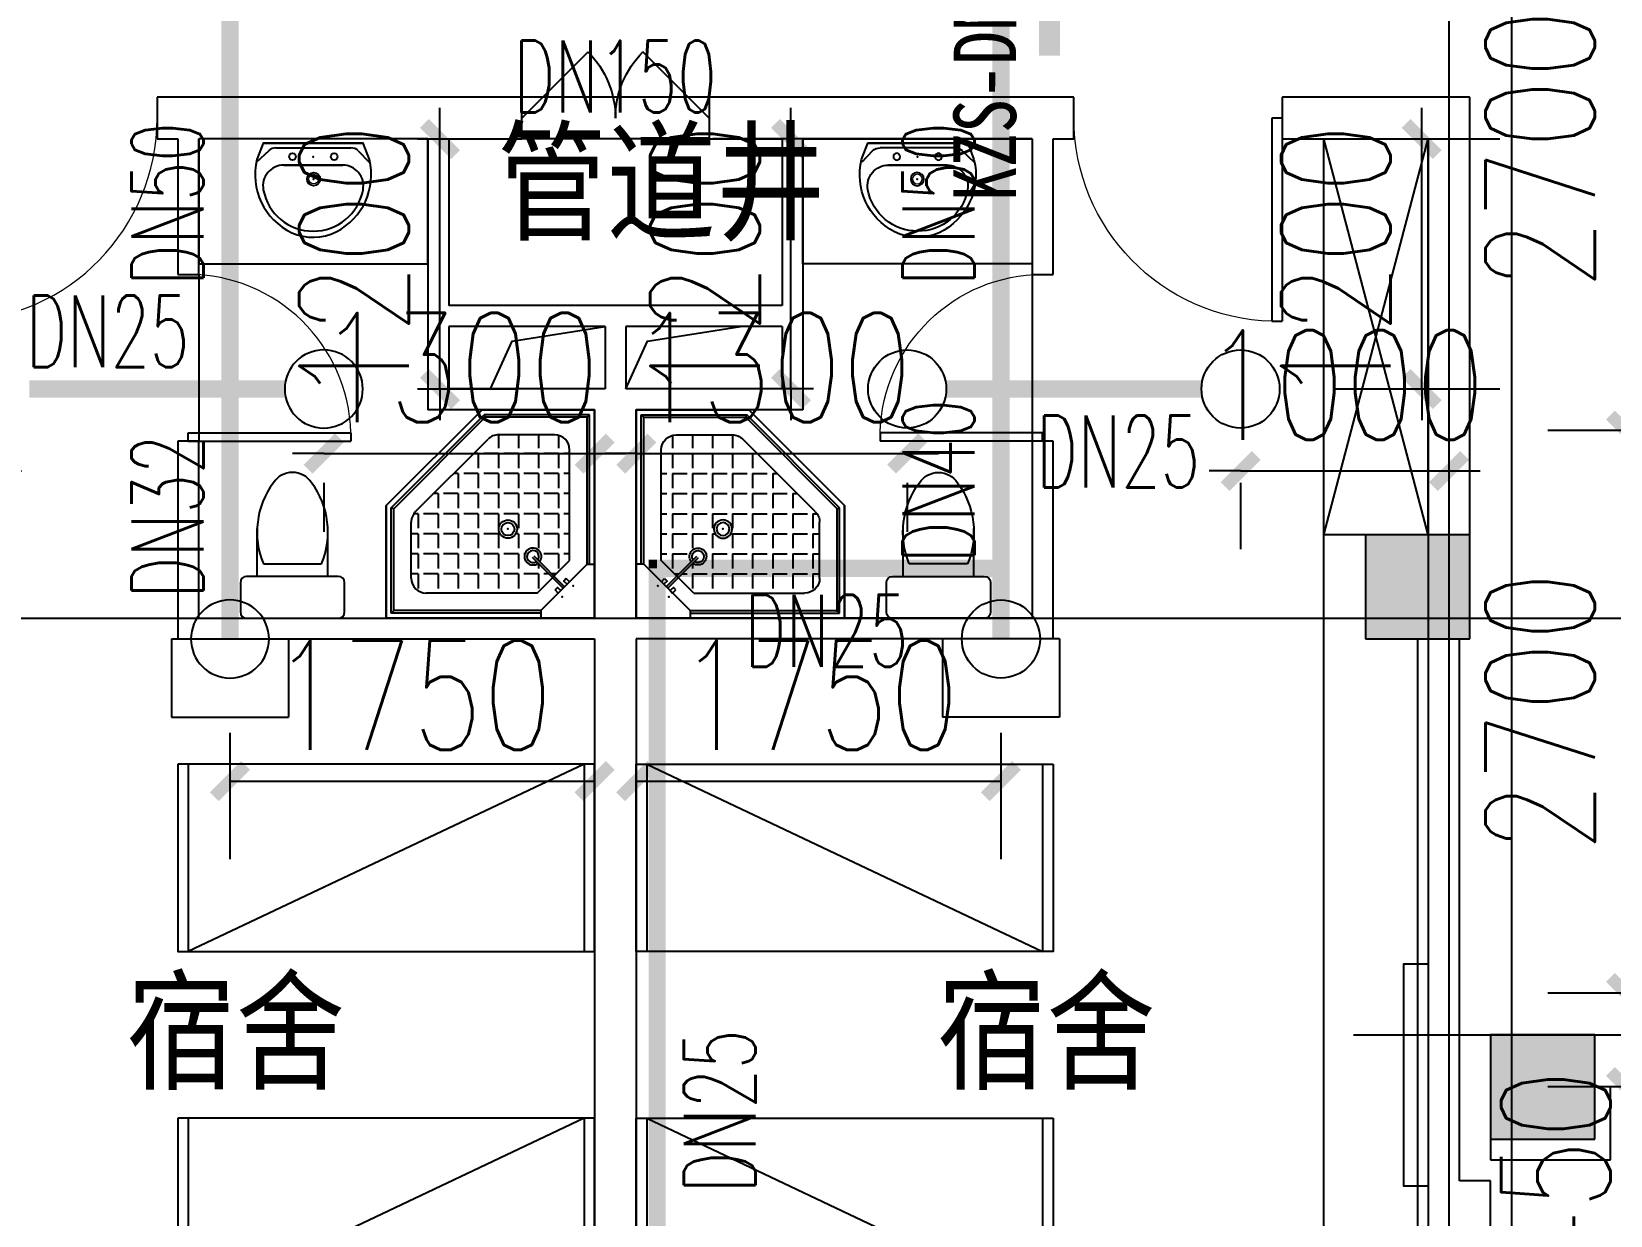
# Model space of a CAD drawing. Extents: x 0 to 2838408, y -923048 to 203859.
# Drawn here: x 2722460 to 2730038, y -404842 to -399160 of the extents above; entities that cross this region are included whole.
import ezdxf
from ezdxf.enums import TextEntityAlignment as Align

# ---------------------------------------------------------------- set-up
doc = ezdxf.new("R2010")
doc.units = 0
doc.header["$LTSCALE"] = 1000
for name, color, linetype in [('A-Fixt', 81, 'Continuous'), ('CLAYER', 7, 'Continuous'), ('COLUMN', 9, 'Continuous'), ('DIM_喷淋', 3, 'Continuous'), ('DOOR_FIRE', 4, 'Continuous'), ('DOTE', 8, 'Continuous'), ('EQUIP_喷头', 7, 'Continuous'), ('PIPE-喷淋', 6, 'Continuous'), ('PUB_HATCH', 8, 'Continuous'), ('PUB_TEXT', 7, 'Continuous'), ('TEXT_喷淋', 7, 'Continuous'), ('TWT_DIM', 3, 'Continuous'), ('WALL', 9, 'Continuous'), ('WINDOW', 4, 'Continuous'), ('XREF', 8, 'Continuous'), ('抗震支吊架', 2, 'Continuous'), ('洁具', 213, 'Continuous'), ('配景', 3, 'Continuous')]:
    doc.layers.add(name, color=color, linetype=linetype)
doc.styles.add('_TCH_DIM_T3', font='SIMPLEX', dxfattribs={"width": 0.75, "bigfont": 'HZTXT'})
doc.styles.add('_TWT_PIPEDN', font='SIMPLEX', dxfattribs={"width": 0.8, "height": 2.3, "bigfont": 'HZTXT'})
doc.styles.add('kzcad', font='', dxfattribs={"width": 0.8})
doc.styles.get("Standard").update_dxf_attribs({"font": 'geniso.shx', "bigfont": 'hztxt.shx'})
doc.styles.get('kzcad').set_extended_font_data('SimSun')
doc.dimstyles.new('_TWT_ARCH&&150', dxfattribs={"dimtxt": 525, "dimasz": 150, "dimexe": 375, "dimexo": 450, "dimgap": 150, "dimtad": 1, "dimdec": 0, "dimzin": 0, "dimdsep": 46, "dimtxsty": '_TCH_DIM_T3', "dimblk": 'ARCHTICK', "dimcen": 0.09, "dimclrt": 7, "dimazin": 2, "dimtfac": 1, "dimtdec": 0, "dimtix": 1, "dimtmove": 2, "dimatfit": 3, "dimfxl": 1, "dimtolj": 1, "dimtzin": 0, "dimarcsym": 0})

# ---------------------------------------------------------------- blocks, each defined once
blk = doc.blocks.new('1F平面-CAD导入_dwg_Drawing4_t3_dwg_$plan$00001613-474159-1F-927810-1F')
at = {"layer": '洁具'}
for p, q in [((-30, 250), (-170, 250)), ((-200, 169.7), (-430.4, 169.7)), ((-260.4, -139.7), (-260.4, 139.7)), ((-200, -169.7), (-200, -220)), ((-170, -250), (-30, -250))]:
    blk.add_line(p, q, dxfattribs=at)
for points in [[(-200, 220), (-200, 169.7), (-200, -169.7), (-430.4, -169.7)], [(0, -220), (0, 220)]]:
    blk.add_lwpolyline(points, dxfattribs=at)
for centre, radius, start, end in [((-170, 220), 30, 90, 180), ((-30, 220), 30, 0, 90), ((-412.8, -227.4), 397.5, 67.45048, 126.63814), ((-589.6, 0), 109.8, 123.45086, 236.54914), ((-412.8, 227.4), 397.5, 233.36186, 292.54952), ((-170, -220), 30, 180, 270), ((-30, -220), 30, 270, 0)]:
    blk.add_arc(centre, radius, start, end, dxfattribs=at)
blk = doc.blocks.new('$lvtry$00000169')
at = {"color": 0}
for p, q in [((258.9, -36), (258.9, 0)), ((258.9, -36), (36, -258.9)), ((258.9, -24), (976, -24)), ((258.9, -36), (964, -36)), ((964, -36), (976, -24)), ((964, -36), (964, -525.1)), ((976, -24), (976, -530.1)), ((276.1, -120), (120, -276.1)), ((143.9, -151), (290.7, -298.1)), ((151, -143.9), (297.8, -291)), ((269.6, -212.7), (269.6, -142.7)), ((276.1, -120), (808, -120)), ((365.9, -212.7), (365.9, -142.7)), ((462.1, -212.7), (462.1, -142.7)), ((558.4, -212.7), (558.4, -142.7)), ((654.6, -212.7), (654.6, -142.7)), ((750.9, -212.7), (750.9, -142.7)), ((847.1, -212.7), (847.1, -142.7)), ((183.4, -212.7), (205.5, -212.7)), ((219.6, -212.7), (243.4, -212.7)), ((269.6, -212.7), (339.6, -212.7)), ((365.9, -212.7), (435.9, -212.7)), ((462.1, -212.7), (532.1, -212.7)), ((558.4, -212.7), (628.4, -212.7)), ((654.6, -212.7), (724.6, -212.7)), ((750.9, -212.7), (820.9, -212.7)), ((847.1, -212.7), (880, -212.7)), ((880, -192), (880, -460.5)), ((36, -258.9), (0, -258.9)), ((24, -258.9), (24, -976)), ((36, -258.9), (36, -964)), ((120, -276.1), (120, -808)), ((173.4, -308.9), (173.4, -238.9)), ((269.6, -262.8), (269.6, -238.9)), ((365.9, -308.9), (365.9, -238.9)), ((462.1, -308.9), (462.1, -238.9)), ((558.4, -308.9), (558.4, -238.9)), ((654.6, -308.9), (654.6, -238.9)), ((750.9, -308.9), (750.9, -238.9)), ((847.1, -308.9), (847.1, -238.9)), ((120, -308.9), (147.1, -308.9)), ((173.4, -308.9), (243.4, -308.9)), ((173.4, -405.2), (173.4, -335.2)), ((269.6, -405.2), (269.6, -335.2)), ((334.3, -308.9), (339.6, -308.9)), ((365.9, -308.9), (435.9, -308.9)), ((365.9, -405.2), (365.9, -335.2)), ((462.1, -308.9), (532.1, -308.9)), ((462.1, -405.2), (462.1, -335.2)), ((558.4, -308.9), (628.4, -308.9)), ((558.4, -405.2), (558.4, -335.2)), ((654.6, -308.9), (724.6, -308.9)), ((654.6, -405.2), (654.6, -335.2)), ((750.9, -308.9), (820.9, -308.9)), ((750.9, -405.2), (750.9, -335.2)), ((847.1, -308.9), (880, -308.9)), ((847.1, -405.2), (847.1, -335.2)), ((120, -405.2), (147.1, -405.2)), ((173.4, -405.2), (243.4, -405.2)), ((173.4, -501.4), (173.4, -431.4)), ((269.6, -405.2), (339.6, -405.2)), ((269.6, -501.4), (269.6, -431.4)), ((365.9, -405.2), (378.6, -405.2)), ((365.9, -501.4), (365.9, -431.4)), ((462.1, -405.2), (532.1, -405.2)), ((462.1, -501.4), (462.1, -431.4)), ((558.4, -405.2), (628.4, -405.2)), ((558.4, -501.4), (558.4, -431.4)), ((654.6, -405.2), (724.6, -405.2)), ((654.6, -501.4), (654.6, -431.4)), ((750.9, -405.2), (820.9, -405.2)), ((750.9, -501.4), (750.9, -431.4)), ((847.1, -405.2), (880, -405.2)), ((847.1, -501.4), (847.1, -431.4)), ((120, -501.4), (147.1, -501.4)), ((173.4, -501.4), (243.4, -501.4)), ((173.4, -597.7), (173.4, -527.7)), ((269.6, -501.4), (339.6, -501.4)), ((269.6, -597.7), (269.6, -527.7)), ((365.9, -501.4), (435.9, -501.4)), ((365.9, -597.7), (365.9, -527.7)), ((462.1, -501.4), (532.1, -501.4)), ((462.1, -597.7), (462.1, -527.7)), ((858.9, -511.4), (511.4, -858.9)), ((964, -525.1), (525.1, -964)), ((976, -530.1), (530.1, -976)), ((558.4, -501.4), (628.4, -501.4)), ((558.4, -597.7), (558.4, -527.7)), ((654.6, -501.4), (724.6, -501.4)), ((654.6, -597.7), (654.6, -527.7)), ((750.9, -501.4), (820.9, -501.4)), ((750.9, -597.7), (750.9, -527.7)), ((847.1, -501.4), (867.2, -501.4)), ((964, -525.1), (976, -530.1)), ((120, -597.7), (147.1, -597.7)), ((173.4, -597.7), (243.4, -597.7)), ((269.6, -597.7), (339.6, -597.7)), ((365.9, -597.7), (435.9, -597.7)), ((462.1, -597.7), (532.1, -597.7)), ((558.4, -597.7), (628.4, -597.7)), ((654.6, -597.7), (724.6, -597.7)), ((750.9, -597.7), (772.6, -597.7)), ((173.4, -693.9), (173.4, -623.9)), ((269.6, -693.9), (269.6, -623.9)), ((365.9, -693.9), (365.9, -623.9)), ((462.1, -693.9), (462.1, -623.9)), ((558.4, -693.9), (558.4, -623.9)), ((654.6, -693.9), (654.6, -623.9)), ((120, -693.9), (147.1, -693.9)), ((173.4, -693.9), (243.4, -693.9)), ((173.4, -790.2), (173.4, -720.2)), ((269.6, -693.9), (339.6, -693.9)), ((269.6, -790.2), (269.6, -720.2)), ((365.9, -693.9), (435.9, -693.9)), ((365.9, -790.2), (365.9, -720.2)), ((462.1, -693.9), (532.1, -693.9)), ((462.1, -790.2), (462.1, -720.2)), ((558.4, -693.9), (628.4, -693.9)), ((558.4, -790.2), (558.4, -720.2)), ((654.6, -693.9), (676.4, -693.9)), ((120, -790.2), (147.1, -790.2)), ((173.4, -790.2), (243.4, -790.2)), ((173.4, -877.5), (173.4, -816.4)), ((269.6, -790.2), (339.6, -790.2)), ((269.6, -880), (269.6, -816.4)), ((365.9, -790.2), (435.9, -790.2)), ((365.9, -880), (365.9, -816.4)), ((462.1, -790.2), (532.1, -790.2)), ((462.1, -880), (462.1, -816.4)), ((558.4, -790.2), (580.1, -790.2)), ((192, -880), (460.5, -880)), ((36, -964), (24, -976)), ((24, -976), (530.1, -976)), ((36, -964), (525.1, -964)), ((525.1, -964), (530.1, -976))]:
    blk.add_line(p, q, dxfattribs=at)
blk.add_lwpolyline([(0, 0), (0, -1000), (540, -1000), (1000, -540), (1000, 0)], close=True)
for points in [[(0, 0), (0, -1000)], [(0, 0), (1000, 0)], [(1000, 0), (1000, -540)], [(189.7, -136.1), (177.9, -147.9), (162.5, -132.5), (174.3, -120.7)], [(136.1, -189.7), (147.9, -177.9), (132.5, -162.5), (120.7, -174.3)], [(1000, -540), (540, -1000)], [(0, -1000), (540, -1000)]]:
    blk.add_lwpolyline(points, close=True, dxfattribs=at)
for radius in [43.8, 31.1]:
    blk.add_circle((416.2, -427.6), radius, dxfattribs=at)
for centre, radius, start, end in [((808, -192), 72, 0, 90), ((296, -295.7), 40.6, 142.58296, 128.41974), ((296, -295.7), 28.6, 145.82801, 125.65986), ((808, -460.5), 72, 315, 0), ((192, -808), 72, 180, 270), ((460.5, -808), 72, 270, 315)]:
    blk.add_arc(centre, radius, start, end, dxfattribs=at)
for p in [(156.1, -102.2, 0), (103.2, -155.8, 0), (415.8, -428.1, 0)]:
    blk.add_point(p, dxfattribs=at)
blk = doc.blocks.new('$lvtry$00000178')
at = {"color": 0}
for p, q in [((-238.4, 0), (238.4, 0)), ((-214.1, -36.1), (-272.1, -90.6)), ((-179.8, -22.5), (180.1, -22.5)), ((215.7, -37.5), (268.3, -90.8)), ((-141.7, -105.2), (140.2, -105.2)), ((140.2, -105.2), (-141.7, -105.2))]:
    blk.add_line(p, q, dxfattribs=at)
blk.add_lwpolyline([(-103.6, -429.7, 0.224698), (110.4, -425.4, 0.348046), (268.9, -78.5), (239.5, 0), (-241.3, 0), (-270.7, -78.5, 0.356844)], format="xyb", close=True, dxfattribs=at)
for centre, radius in [((-100, -65), 16.3), ((100, -65), 16.3), ((1.4, -172.5), 31.6)]:
    blk.add_circle(centre, radius, dxfattribs=at)
at = {"color": 0, "lineweight": 13}
blk.add_circle((1.4, -172.5), 23, dxfattribs=at)
at = {"color": 0}
for centre, radius, start, end in [((-179.8, -72.5), 50, 90, 133.18096), ((180.1, -72.5), 50, 44.56072, 90), ((-141.7, -205.2), 100, 90, 190.56023), ((140.2, -205.2), 100, 349.43977, 90), ((-0.7, -179), 243.4, 190.56023, 349.43977)]:
    blk.add_arc(centre, radius, start, end, dxfattribs=at)
for p in [(0, -65), (1.4, -172.5)]:
    blk.add_point(p, dxfattribs=at)
blk = doc.blocks.new('A$C70365C93')
at = {"layer": '洁具'}
blk.add_lwpolyline([(-1900, 2300), (-1900, 1700), (-800, 1700), (-800, 2300)], close=True, dxfattribs=at)
blk.add_blockref('$lvtry$00000178', (-1350, 2280), dxfattribs=at)
at = {"layer": '洁具', "rotation": 180}
blk.add_blockref('$lvtry$00000169', (0, 0), dxfattribs=at)
at = {"layer": '洁具', "extrusion": (0, 0, -1), "xscale": -1, "zscale": -1, "rotation": 90}
blk.add_blockref('1F平面-CAD导入_dwg_Drawing4_t3_dwg_$plan$00001613-474159-1F-927810-1F', (1450, 0), dxfattribs=at)
blk = doc.blocks.new('单人床')
at = {"layer": 'A-Fixt'}
for p, q in [((47773.8, 13973.4), (48673.8, 13973.4)), ((47773.8, 12073.4), (48673.8, 13973.4)), ((47773.8, 12073.4), (48673.8, 12073.4))]:
    blk.add_line(p, q, dxfattribs=at)
blk.add_lwpolyline([(47773.8, 14023.4), (48673.8, 14023.4), (48673.8, 12023.4), (47773.8, 12023.4), (47773.8, 14023.4)], dxfattribs=at)
blk = doc.blocks.new('CH_AP01')
for p, q in [((-311.4, 16.6), (-275, 0)), ((-275, 0), (275, 0)), ((275, 0), (311.4, 16.6))]:
    blk.add_line(p, q)
for centre, radius, start, end in [((0, -578.9), 1212.6, 74.71041, 105.28959), ((-306.8, 555.3), 37.8, 100.18588, 202.83587), ((-1658.4, 201.9), 1359.7, 352.16586, 14.42826), ((-823.7, 250), 562.9, 335.50378, 31.09034), ((0, -578.9), 1172.6, 75.02868, 104.97132), ((0, -1278.1), 1856.9, 80.61099, 99.38901), ((-823.7, 250), 602.9, 335.50378, 30.26909), ((823.7, 250), 602.9, 149.73091, 204.49622), ((823.7, 250), 562.9, 148.90966, 204.49622), ((1658.4, 201.9), 1359.7, 165.57174, 187.83414), ((306.8, 555.3), 37.8, 337.16413, 79.81412), ((0, -578.9), 1092.6, 75.87672, 104.12328)]:
    blk.add_arc(centre, radius, start, end)
blk = doc.blocks.new('A$C61295E98')
at = {"color": 3}
for p, q in [((544, 597.9), (0, 597.9)), ((0, 597.9), (0, 0)), ((161.4, 597.9), (161.4, 0)), ((170.4, 0.2), (170.4, 597.6)), ((602.7, 572.2), (602.7, 25.6)), ((624, 517.9), (624, 80)), ((544, 0), (0, 0))]:
    blk.add_line(p, q, dxfattribs=at)
for points in [[(81.8, 540.3), (75.3, 540.3), (75.3, 576.8), (81.8, 576.8)], [(81.8, 453.1), (75.3, 453.1), (75.3, 489.6), (81.8, 489.6)], [(81.8, 352.9), (75.3, 352.9), (75.3, 389.4), (81.8, 389.4)]]:
    blk.add_lwpolyline(points, close=True, dxfattribs=at)
for centre in [(74, 250.1), (74, 164.2), (74, 70.5)]:
    blk.add_circle(centre, 15.7, dxfattribs=at)
for centre, start, end in [((544, 517.9), 360, 90), ((544, 80), 270, 0)]:
    blk.add_arc(centre, 80, start, end, dxfattribs=at)
blk = doc.blocks.new('宿舍')
at = {"layer": 'A-Fixt'}
for p, q in [((47853.8, 13801.7), (48353.8, 15701.7)), ((48353.8, 13801.7), (47853.8, 15701.7)), ((47853.8, 13801.7), (48353.8, 13801.7))]:
    blk.add_line(p, q, dxfattribs=at)
for points in [[(47853.8, 8601.7), (48353.8, 8601.7), (48353.8, 15701.7), (47853.8, 15701.7)], [(47853.8, 10676.1), (47970.5, 10676.1), (47970.5, 11742.6), (47853.8, 11742.6)]]:
    blk.add_lwpolyline(points, close=True, dxfattribs=at)
at = {"xscale": -1, "rotation": 90}
for p in [(63677.2, 60475.5), (63677.2, 58775.5)]:
    blk.add_blockref('单人床', p, dxfattribs=at)
at = {"layer": 'A-Fixt', "xscale": -1, "rotation": 180}
for p in [(50002, 9140.5), (51117.2, 9140.5)]:
    blk.add_blockref('CH_AP01', p, dxfattribs=at)
at = {"layer": '配景', "color": 252}
blk.add_blockref('A$C61295E98', (47853.8, 7096.6), dxfattribs=at)
blk = doc.blocks.new('$DorLib2D$00000116')
at = {"color": 0}
for p, q in [((-0.5, 0), (-0.1464, 0.3536)), ((0.5, 0), (0.1464, 0.3536))]:
    blk.add_line(p, q, dxfattribs=at)
for centre, start, end in [((-0.5, 0), 0, 45), ((0.5, 0), 135, 180)]:
    blk.add_arc(centre, 0.5, start, end, dxfattribs=at)
blk = doc.blocks.new('$DorLib2D$00000001')
for p, q in [((0.45, 0.975), (0.5, 0.975)), ((0.45, 0), (0.45, 0.975)), ((0.5, 0), (0.5, 0.975)), ((0.5, 0), (0.45, 0))]:
    blk.add_line(p, q)
at = {"lineweight": 13}
blk.add_arc((0.475, 0), 0.975, 91.46928, 180, dxfattribs=at)
blk = doc.blocks.new('2F1')
at = {"layer": 'PUB_HATCH'}
for points in [[(2392816.7, -402075.2), (2393316.7, -402075.2), (2393316.7, -401575.2), (2392816.7, -401575.2)], [(2393416.7, -404475.2), (2393916.7, -404475.2), (2393916.7, -403975.2), (2393416.7, -403975.2)]]:
    blk.add_hatch(color=256, dxfattribs=at).paths.add_polyline_path(points)
for points in [[(2388616.7, -400875.2), (2388720.3, -400645), (2389166.7, -400575.2)], [(2389266.7, -400875.2), (2389370.3, -400645), (2389816.7, -400575.2)]]:
    blk.add_lwpolyline(points)
at = {"layer": 'COLUMN'}
for p, q in [((2393316.7, -401575.2), (2392816.7, -401575.2)), ((2392816.7, -401575.2), (2392816.7, -402075.2)), ((2393316.7, -402075.2), (2393316.7, -401575.2)), ((2392816.7, -402075.2), (2393316.7, -402075.2)), ((2393916.7, -403975.2), (2393416.7, -403975.2)), ((2393416.7, -403975.2), (2393416.7, -404475.2)), ((2393916.7, -404475.2), (2393916.7, -403975.2)), ((2393416.7, -404475.2), (2393916.7, -404475.2))]:
    blk.add_line(p, q, dxfattribs=at)
at = {"layer": 'DOOR_FIRE'}
for p, q in [((2389666.7, -399475.2), (2388766.7, -399475.2)), ((2389666.7, -399675.2), (2388766.7, -399675.2))]:
    blk.add_line(p, q, dxfattribs=at)
at = {"layer": 'DOTE'}
for p, q in [((2393216.7, -327575.2), (2393216.7, -410775.2)), ((2393516.7, -327575.2), (2393516.7, -410775.2)), ((2343216.7, -401975.2), (2453916.7, -401975.2)), ((2392758.5, -403975.2), (2405723.1, -403975.2))]:
    blk.add_line(p, q, dxfattribs=at)
at = {"layer": 'WALL'}
for p, q in [((2387116.7, -399475.2), (2387016.7, -399475.2)), ((2387016.7, -399475.2), (2387016.7, -399675.2)), ((2388316.7, -399475.2), (2387116.7, -399475.2)), ((2388766.7, -399475.2), (2388316.7, -399475.2)), ((2388766.7, -399675.2), (2388766.7, -399475.2)), ((2390116.7, -399475.2), (2389666.7, -399475.2)), ((2389666.7, -399475.2), (2389666.7, -399675.2)), ((2391316.7, -399475.2), (2390116.7, -399475.2)), ((2391416.7, -399475.2), (2391316.7, -399475.2)), ((2391416.7, -399675.2), (2391416.7, -399475.2)), ((2393316.7, -399475.2), (2392416.7, -399475.2)), ((2392416.7, -399475.2), (2392416.7, -399675.2)), ((2393316.7, -401575.2), (2393316.7, -399475.2)), ((2387016.7, -399675.2), (2387116.7, -399675.2)), ((2387116.7, -399675.2), (2387116.7, -400325.2)), ((2388316.7, -399675.2), (2387216.7, -399675.2)), ((2387216.7, -400325.2), (2387216.7, -399675.2)), ((2388316.7, -399675.2), (2388316.7, -400475.2)), ((2388416.7, -399675.2), (2388766.7, -399675.2)), ((2388416.7, -399675.2), (2388416.7, -400475.2)), ((2389666.7, -399675.2), (2390016.7, -399675.2)), ((2390016.7, -399675.2), (2390016.7, -400475.2)), ((2391216.7, -399675.2), (2390116.7, -399675.2)), ((2390116.7, -399675.2), (2390116.7, -400475.2)), ((2391216.7, -399675.2), (2391216.7, -400325.2)), ((2391316.7, -400325.2), (2391316.7, -399675.2)), ((2391316.7, -399675.2), (2391416.7, -399675.2)), ((2392416.7, -399675.2), (2393116.7, -399675.2)), ((2393116.7, -401575.2), (2393116.7, -399675.2)), ((2387116.7, -400325.2), (2387216.7, -400325.2)), ((2391216.7, -400325.2), (2391316.7, -400325.2)), ((2388316.7, -400475.2), (2388316.7, -400975.2)), ((2389216.7, -400475.2), (2388416.7, -400475.2)), ((2390016.7, -400475.2), (2389216.7, -400475.2)), ((2390116.7, -400475.2), (2390116.7, -400975.2)), ((2389166.7, -400575.2), (2388416.7, -400575.2)), ((2388416.7, -400575.2), (2388416.7, -400875.2)), ((2389166.7, -400575.2), (2389166.7, -400875.2)), ((2390016.7, -400575.2), (2389266.7, -400575.2)), ((2389266.7, -400575.2), (2389266.7, -400875.2)), ((2390016.7, -400575.2), (2390016.7, -400875.2)), ((2389166.7, -400875.2), (2388416.7, -400875.2)), ((2390016.7, -400875.2), (2389266.7, -400875.2)), ((2389116.7, -400975.2), (2388316.7, -400975.2)), ((2389116.7, -400975.2), (2389116.7, -401975.2)), ((2389316.7, -400975.2), (2389316.7, -401975.2)), ((2390116.7, -400975.2), (2389316.7, -400975.2)), ((2387216.7, -401125.2), (2387116.7, -401125.2)), ((2387116.7, -401125.2), (2387116.7, -402075.2)), ((2387216.7, -401975.2), (2387216.7, -401125.2)), ((2391316.7, -401125.2), (2391216.7, -401125.2)), ((2391216.7, -401125.2), (2391216.7, -401975.2)), ((2391316.7, -402075.2), (2391316.7, -401125.2)), ((2387216.7, -401975.2), (2389116.7, -401975.2)), ((2391216.7, -401975.2), (2389316.7, -401975.2)), ((2387116.7, -402075.2), (2389116.7, -402075.2)), ((2389116.7, -402075.2), (2389116.7, -407025.2)), ((2391316.7, -402075.2), (2389316.7, -402075.2)), ((2389316.7, -402075.2), (2389316.7, -407025.2)), ((2393066.7, -404675.2), (2393066.7, -402075.2)), ((2393266.7, -404675.2), (2393266.7, -402075.2)), ((2393991.7, -404225.2), (2393916.7, -404225.2)), ((2393991.7, -404575.2), (2393991.7, -404225.2)), ((2393416.7, -404475.2), (2393416.7, -404575.2)), ((2393416.7, -404575.2), (2393991.7, -404575.2)), ((2393066.7, -406775.2), (2393066.7, -404675.2)), ((2393416.7, -404675.2), (2393266.7, -404675.2)), ((2393416.7, -407175.2), (2393416.7, -404675.2))]:
    blk.add_line(p, q, dxfattribs=at)
at = {"layer": 'WINDOW'}
for p, q in [((2387216.7, -400325.2), (2387216.7, -401125.2)), ((2391216.7, -400325.2), (2391216.7, -401125.2))]:
    blk.add_line(p, q, dxfattribs=at)
for name, p in [('宿舍', (2337462.9, -415376.9)), ('A$C70365C93', (2389116.7, -401975.2))]:
    blk.add_blockref(name, p)
at = {"xscale": -1, "rotation": 359.9999999999999}
for name, p in [('A$C70365C93', (2389316.7, -401975.2)), ('宿舍', (2440970.6, -415376.9))]:
    blk.add_blockref(name, p, dxfattribs=at)
at = {"layer": 'DOOR_FIRE', "xscale": 900, "yscale": -900, "zscale": 200, "rotation": 179.9999999994664}
blk.add_blockref('$DorLib2D$00000116', (2389216.7, -399575.2), dxfattribs=at)
at = {"layer": 'WINDOW'}
for p, xscale, yscale, zscale, rotation in [((2386516.7, -399575.2), -1000, -1000, -1000, 359.9999999999983), ((2387166.7, -400725.2), 800, 800, 800, 269.9999999994664), ((2391266.7, -400725.2), 800, -800, 800, 269.9999999994664)]:
    blk.add_blockref('$DorLib2D$00000001', p, dxfattribs=dict(at, xscale=xscale, yscale=yscale, zscale=zscale, rotation=rotation))
at = {"layer": 'WINDOW', "xscale": 1000, "yscale": -1000, "zscale": 1000}
blk.add_blockref('$DorLib2D$00000001', (2391916.7, -399575.2), dxfattribs=at)
at = {"layer": 'CLAYER'}
blk.add_text('管道井', height=525, dxfattribs=at).set_placement((2388649.1, -400162.2))
at = {"layer": 'PUB_TEXT'}
for p in [(2386869.2, -404239), (2390759.2, -404239)]:
    blk.add_text('宿舍', height=525, dxfattribs=at).set_placement(p)
blk = doc.blocks.new('_ArchTick')
at = {"color": 0, "linetype": 'ByBlock', "const_width": 0.4}
blk.add_lwpolyline([(-0.5, -0.5), (0.5, 0.5)], dxfattribs=at)
blk = doc.blocks.new('*D1645')
at = {"layer": 'Defpoints', "color": 0, "linetype": 'ByBlock', "transparency": 16777216}
for p in [(2725362.5, -400875.2), (2726662.5, -400875.2), (2726662.5, -401185.1)]:
    blk.add_point(p, dxfattribs=at)
at = {"layer": 'TWT_DIM', "color": 0, "linetype": 'ByBlock', "lineweight": -2, "transparency": 16777216}
for p, q in [((2725362.5, -401185.1), (2725212.5, -401185.1)), ((2725362.5, -401185.1), (2726662.5, -401185.1)), ((2726662.5, -401185.1), (2726812.5, -401185.1)), ((2725362.5, -401325.2), (2725362.5, -401560.1)), ((2726662.5, -401325.2), (2726662.5, -401560.1))]:
    blk.add_line(p, q, dxfattribs=at)
at = {"layer": 'TWT_DIM', "color": 0, "linetype": 'ByBlock', "lineweight": -2, "transparency": 16777216, "xscale": 150, "yscale": 150, "zscale": 150}
blk.add_blockref('_ArchTick', (2725362.5, -401185.1), dxfattribs=at)
at = {"layer": 'TWT_DIM', "color": 0, "linetype": 'ByBlock', "lineweight": -2, "transparency": 16777216, "xscale": 150, "yscale": 150, "zscale": 150, "rotation": 180}
blk.add_blockref('_ArchTick', (2726662.5, -401185.1), dxfattribs=at)
at = {"layer": 'TWT_DIM', "color": 7, "linetype": 'ByBlock', "transparency": 16777216, "insert": (2726012.5, -400772.6), "char_height": 525, "attachment_point": 5, "style": '_TCH_DIM_T3'}
blk.add_mtext('\\A1;1300', dxfattribs=at)
blk = doc.blocks.new('*D1646')
at = {"layer": 'Defpoints', "color": 0, "linetype": 'ByBlock', "transparency": 16777216}
for p in [(2723862.5, -400875.2), (2725162.5, -400875.2), (2725162.5, -401185.1)]:
    blk.add_point(p, dxfattribs=at)
at = {"layer": 'TWT_DIM', "color": 0, "linetype": 'ByBlock', "lineweight": -2, "transparency": 16777216}
for p, q in [((2723862.5, -401185.1), (2723712.5, -401185.1)), ((2723862.5, -401185.1), (2725162.5, -401185.1)), ((2725162.5, -401185.1), (2725312.5, -401185.1)), ((2723862.5, -401325.2), (2723862.5, -401560.1)), ((2725162.5, -401325.2), (2725162.5, -401560.1))]:
    blk.add_line(p, q, dxfattribs=at)
at = {"layer": 'TWT_DIM', "color": 0, "linetype": 'ByBlock', "lineweight": -2, "transparency": 16777216, "xscale": 150, "yscale": 150, "zscale": 150}
blk.add_blockref('_ArchTick', (2723862.5, -401185.1), dxfattribs=at)
at = {"layer": 'TWT_DIM', "color": 0, "linetype": 'ByBlock', "lineweight": -2, "transparency": 16777216, "xscale": 150, "yscale": 150, "zscale": 150, "rotation": 180}
blk.add_blockref('_ArchTick', (2725162.5, -401185.1), dxfattribs=at)
at = {"layer": 'TWT_DIM', "color": 7, "linetype": 'ByBlock', "transparency": 16777216, "insert": (2724512.5, -400772.6), "char_height": 525, "attachment_point": 5, "style": '_TCH_DIM_T3'}
blk.add_mtext('\\A1;1300', dxfattribs=at)
blk = doc.blocks.new('*D1658')
at = {"layer": 'Defpoints', "color": 0, "linetype": 'ByBlock', "transparency": 16777216}
for p in [(2725362.5, -402075.2), (2727112.5, -402075.2), (2727112.5, -402757.6)]:
    blk.add_point(p, dxfattribs=at)
at = {"layer": 'TWT_DIM', "color": 0, "linetype": 'ByBlock', "lineweight": -2, "transparency": 16777216}
for p, q in [((2725362.5, -402525.2), (2725362.5, -403132.6)), ((2727112.5, -402525.2), (2727112.5, -403132.6)), ((2725362.5, -402757.6), (2727112.5, -402757.6))]:
    blk.add_line(p, q, dxfattribs=at)
at = {"layer": 'TWT_DIM', "color": 0, "linetype": 'ByBlock', "lineweight": -2, "transparency": 16777216, "xscale": 150, "yscale": 150, "zscale": 150, "rotation": 180}
blk.add_blockref('_ArchTick', (2725362.5, -402757.6), dxfattribs=at)
at = {"layer": 'TWT_DIM', "color": 0, "linetype": 'ByBlock', "lineweight": -2, "transparency": 16777216, "xscale": 150, "yscale": 150, "zscale": 150}
blk.add_blockref('_ArchTick', (2727112.5, -402757.6), dxfattribs=at)
at = {"layer": 'TWT_DIM', "color": 7, "linetype": 'ByBlock', "transparency": 16777216, "insert": (2726237.5, -402345.1), "char_height": 525, "attachment_point": 5, "style": '_TCH_DIM_T3'}
blk.add_mtext('\\A1;1750', dxfattribs=at)
blk = doc.blocks.new('*D1659')
at = {"layer": 'Defpoints', "color": 0, "linetype": 'ByBlock', "transparency": 16777216}
for p in [(2728262.5, -400875.2), (2729262.5, -400875.2), (2729262.5, -401268.6)]:
    blk.add_point(p, dxfattribs=at)
at = {"layer": 'TWT_DIM', "color": 0, "linetype": 'ByBlock', "lineweight": -2, "transparency": 16777216}
for p, q in [((2728262.5, -401268.6), (2728112.5, -401268.6)), ((2728262.5, -401268.6), (2729262.5, -401268.6)), ((2729262.5, -401268.6), (2729412.5, -401268.6)), ((2728262.5, -401325.2), (2728262.5, -401643.6)), ((2729262.5, -401325.2), (2729262.5, -401643.6))]:
    blk.add_line(p, q, dxfattribs=at)
at = {"layer": 'TWT_DIM', "color": 0, "linetype": 'ByBlock', "lineweight": -2, "transparency": 16777216, "xscale": 150, "yscale": 150, "zscale": 150}
blk.add_blockref('_ArchTick', (2728262.5, -401268.6), dxfattribs=at)
at = {"layer": 'TWT_DIM', "color": 0, "linetype": 'ByBlock', "lineweight": -2, "transparency": 16777216, "xscale": 150, "yscale": 150, "zscale": 150, "rotation": 180}
blk.add_blockref('_ArchTick', (2729262.5, -401268.6), dxfattribs=at)
at = {"layer": 'TWT_DIM', "color": 7, "linetype": 'ByBlock', "transparency": 16777216, "insert": (2728762.5, -400856.1), "char_height": 525, "attachment_point": 5, "style": '_TCH_DIM_T3'}
blk.add_mtext('\\A1;1000', dxfattribs=at)
blk = doc.blocks.new('*D1660')
at = {"layer": 'Defpoints', "color": 0, "linetype": 'ByBlock', "transparency": 16777216}
for p in [(2726104.8, -399675.2), (2726662.5, -399675.2), (2726662.5, -400875.2)]:
    blk.add_point(p, dxfattribs=at)
at = {"layer": 'TWT_DIM', "color": 0, "linetype": 'ByBlock', "lineweight": -2, "transparency": 16777216}
for p, q in [((2726104.8, -399675.2), (2726104.8, -399525.2)), ((2726212.5, -399675.2), (2725729.8, -399675.2)), ((2726104.8, -400875.2), (2726104.8, -399675.2)), ((2726212.5, -400875.2), (2725729.8, -400875.2)), ((2726104.8, -400875.2), (2726104.8, -401025.2))]:
    blk.add_line(p, q, dxfattribs=at)
at = {"layer": 'TWT_DIM', "color": 0, "linetype": 'ByBlock', "lineweight": -2, "transparency": 16777216, "xscale": 150, "yscale": 150, "zscale": 150}
for p, rotation in [((2726104.8, -399675.2), 270), ((2726104.8, -400875.2), 90)]:
    blk.add_blockref('_ArchTick', p, dxfattribs=dict(at, rotation=rotation))
at = {"layer": 'TWT_DIM', "color": 7, "linetype": 'ByBlock', "transparency": 16777216, "insert": (2725692.3, -400275.2), "char_height": 525, "attachment_point": 5, "rotation": 90, "style": '_TCH_DIM_T3'}
blk.add_mtext('\\A1;1200', dxfattribs=at)
blk = doc.blocks.new('*D1661')
at = {"layer": 'Defpoints', "color": 0, "linetype": 'ByBlock', "transparency": 16777216}
for p in [(2728262.5, -399675.2), (2729131.8, -399675.2), (2728262.5, -400875.2)]:
    blk.add_point(p, dxfattribs=at)
at = {"layer": 'TWT_DIM', "color": 0, "linetype": 'ByBlock', "lineweight": -2, "transparency": 16777216}
for p, q in [((2729131.8, -399675.2), (2729131.8, -399525.2)), ((2728712.5, -399675.2), (2729506.8, -399675.2)), ((2729131.8, -400875.2), (2729131.8, -399675.2)), ((2728712.5, -400875.2), (2729506.8, -400875.2)), ((2729131.8, -400875.2), (2729131.8, -401025.2))]:
    blk.add_line(p, q, dxfattribs=at)
at = {"layer": 'TWT_DIM', "color": 0, "linetype": 'ByBlock', "lineweight": -2, "transparency": 16777216, "xscale": 150, "yscale": 150, "zscale": 150}
for p, rotation in [((2729131.8, -399675.2), 270), ((2729131.8, -400875.2), 90)]:
    blk.add_blockref('_ArchTick', p, dxfattribs=dict(at, rotation=rotation))
at = {"layer": 'TWT_DIM', "color": 7, "linetype": 'ByBlock', "transparency": 16777216, "insert": (2728719.3, -400275.2), "char_height": 525, "attachment_point": 5, "rotation": 90, "style": '_TCH_DIM_T3'}
blk.add_mtext('\\A1;1200', dxfattribs=at)
blk = doc.blocks.new('*D1662')
at = {"layer": 'Defpoints', "color": 0, "linetype": 'ByBlock', "transparency": 16777216}
for p in [(2723412.5, -402075.2), (2725162.5, -402075.2), (2725162.5, -402757.6)]:
    blk.add_point(p, dxfattribs=at)
at = {"layer": 'TWT_DIM', "color": 0, "linetype": 'ByBlock', "lineweight": -2, "transparency": 16777216}
for p, q in [((2723412.5, -402525.2), (2723412.5, -403132.6)), ((2725162.5, -402525.2), (2725162.5, -403132.6)), ((2723412.5, -402757.6), (2725162.5, -402757.6))]:
    blk.add_line(p, q, dxfattribs=at)
at = {"layer": 'TWT_DIM', "color": 0, "linetype": 'ByBlock', "lineweight": -2, "transparency": 16777216, "xscale": 150, "yscale": 150, "zscale": 150, "rotation": 180}
blk.add_blockref('_ArchTick', (2723412.5, -402757.6), dxfattribs=at)
at = {"layer": 'TWT_DIM', "color": 0, "linetype": 'ByBlock', "lineweight": -2, "transparency": 16777216, "xscale": 150, "yscale": 150, "zscale": 150}
blk.add_blockref('_ArchTick', (2725162.5, -402757.6), dxfattribs=at)
at = {"layer": 'TWT_DIM', "color": 7, "linetype": 'ByBlock', "transparency": 16777216, "insert": (2724287.5, -402345.1), "char_height": 525, "attachment_point": 5, "style": '_TCH_DIM_T3'}
blk.add_mtext('\\A1;1750', dxfattribs=at)
blk = doc.blocks.new('*D1663')
at = {"layer": 'Defpoints', "color": 0, "linetype": 'ByBlock', "transparency": 16777216}
for p in [(2721262.5, -400875.2), (2722262.5, -400875.2), (2722262.5, -401268.6)]:
    blk.add_point(p, dxfattribs=at)
at = {"layer": 'TWT_DIM', "color": 0, "linetype": 'ByBlock', "lineweight": -2, "transparency": 16777216}
for p, q in [((2721262.5, -401268.6), (2721112.5, -401268.6)), ((2721262.5, -401268.6), (2722262.5, -401268.6)), ((2722262.5, -401268.6), (2722412.5, -401268.6)), ((2721262.5, -401325.2), (2721262.5, -401643.6)), ((2722262.5, -401325.2), (2722262.5, -401643.6))]:
    blk.add_line(p, q, dxfattribs=at)
at = {"layer": 'TWT_DIM', "color": 0, "linetype": 'ByBlock', "lineweight": -2, "transparency": 16777216, "xscale": 150, "yscale": 150, "zscale": 150}
blk.add_blockref('_ArchTick', (2721262.5, -401268.6), dxfattribs=at)
at = {"layer": 'TWT_DIM', "color": 0, "linetype": 'ByBlock', "lineweight": -2, "transparency": 16777216, "xscale": 150, "yscale": 150, "zscale": 150, "rotation": 180}
blk.add_blockref('_ArchTick', (2722262.5, -401268.6), dxfattribs=at)
at = {"layer": 'TWT_DIM', "color": 7, "linetype": 'ByBlock', "transparency": 16777216, "insert": (2721762.5, -400856.1), "char_height": 525, "attachment_point": 5, "style": '_TCH_DIM_T3'}
blk.add_mtext('\\A1;1000', dxfattribs=at)
blk = doc.blocks.new('*D1664')
at = {"layer": 'Defpoints', "color": 0, "linetype": 'ByBlock', "transparency": 16777216}
for p in [(2723862.5, -399675.2), (2724420.3, -399675.2), (2723862.5, -400875.2)]:
    blk.add_point(p, dxfattribs=at)
at = {"layer": 'TWT_DIM', "color": 0, "linetype": 'ByBlock', "lineweight": -2, "transparency": 16777216}
for p, q in [((2724420.3, -399675.2), (2724420.3, -399525.2)), ((2724312.5, -399675.2), (2724795.3, -399675.2)), ((2724420.3, -400875.2), (2724420.3, -399675.2)), ((2724312.5, -400875.2), (2724795.3, -400875.2)), ((2724420.3, -400875.2), (2724420.3, -401025.2))]:
    blk.add_line(p, q, dxfattribs=at)
at = {"layer": 'TWT_DIM', "color": 0, "linetype": 'ByBlock', "lineweight": -2, "transparency": 16777216, "xscale": 150, "yscale": 150, "zscale": 150}
for p, rotation in [((2724420.3, -399675.2), 270), ((2724420.3, -400875.2), 90)]:
    blk.add_blockref('_ArchTick', p, dxfattribs=dict(at, rotation=rotation))
at = {"layer": 'TWT_DIM', "color": 7, "linetype": 'ByBlock', "transparency": 16777216, "insert": (2724007.8, -400275.2), "char_height": 525, "attachment_point": 5, "rotation": 90, "style": '_TCH_DIM_T3'}
blk.add_mtext('\\A1;1200', dxfattribs=at)
blk = doc.blocks.new('*D1925')
at = {"layer": 'Defpoints', "color": 0, "linetype": 'ByBlock', "transparency": 16777216}
for p in [(2730112.5, -398375.2), (2730662.5, -398375.2), (2730662.5, -401075.2)]:
    blk.add_point(p, dxfattribs=at)
at = {"layer": 'DIM_喷淋', "color": 0, "linetype": 'ByBlock', "lineweight": -2, "transparency": 16777216}
for p, q in [((2730212.5, -398375.2), (2729737.5, -398375.2)), ((2730112.5, -401075.2), (2730112.5, -398375.2)), ((2730212.5, -401075.2), (2729737.5, -401075.2))]:
    blk.add_line(p, q, dxfattribs=at)
at = {"layer": 'DIM_喷淋', "color": 0, "linetype": 'ByBlock', "lineweight": -2, "transparency": 16777216, "xscale": 150, "yscale": 150, "zscale": 150}
for p, rotation in [((2730112.5, -398375.2), 90), ((2730112.5, -401075.2), 270)]:
    blk.add_blockref('_ArchTick', p, dxfattribs=dict(at, rotation=rotation))
at = {"layer": 'DIM_喷淋', "color": 7, "linetype": 'ByBlock', "transparency": 16777216, "insert": (2729700, -399725.2), "char_height": 525, "attachment_point": 5, "rotation": 90, "style": '_TCH_DIM_T3'}
blk.add_mtext('\\A1;2700', dxfattribs=at)
blk = doc.blocks.new('*D1926')
at = {"layer": 'Defpoints', "color": 0, "linetype": 'ByBlock', "transparency": 16777216}
for p in [(2730112.5, -401075.2), (2730662.5, -401075.2), (2730662.5, -403775.2)]:
    blk.add_point(p, dxfattribs=at)
at = {"layer": 'DIM_喷淋', "color": 0, "linetype": 'ByBlock', "lineweight": -2, "transparency": 16777216}
for p, q in [((2730212.5, -401075.2), (2729737.5, -401075.2)), ((2730112.5, -403775.2), (2730112.5, -401075.2)), ((2730212.5, -403775.2), (2729737.5, -403775.2))]:
    blk.add_line(p, q, dxfattribs=at)
at = {"layer": 'DIM_喷淋', "color": 0, "linetype": 'ByBlock', "lineweight": -2, "transparency": 16777216, "xscale": 150, "yscale": 150, "zscale": 150}
for p, rotation in [((2730112.5, -401075.2), 90), ((2730112.5, -403775.2), 270)]:
    blk.add_blockref('_ArchTick', p, dxfattribs=dict(at, rotation=rotation))
at = {"layer": 'DIM_喷淋', "color": 7, "linetype": 'ByBlock', "transparency": 16777216, "insert": (2729700, -402425.2), "char_height": 525, "attachment_point": 5, "rotation": 90, "style": '_TCH_DIM_T3'}
blk.add_mtext('\\A1;2700', dxfattribs=at)
blk = doc.blocks.new('*D1927')
at = {"layer": 'Defpoints', "color": 0, "linetype": 'ByBlock', "transparency": 16777216}
for p in [(2730112.5, -403775.2), (2730662.5, -403775.2), (2730662.5, -404225.2)]:
    blk.add_point(p, dxfattribs=at)
at = {"layer": 'DIM_喷淋', "color": 0, "linetype": 'ByBlock', "lineweight": -2, "transparency": 16777216}
for p, q in [((2730212.5, -403775.2), (2729737.5, -403775.2)), ((2730112.5, -404225.2), (2730112.5, -403775.2)), ((2730212.5, -404225.2), (2729737.5, -404225.2))]:
    blk.add_line(p, q, dxfattribs=at)
at = {"layer": 'DIM_喷淋', "color": 0, "linetype": 'ByBlock', "lineweight": -2, "transparency": 16777216, "xscale": 150, "yscale": 150, "zscale": 150}
for p, rotation in [((2730112.5, -403775.2), 90), ((2730112.5, -404225.2), 270)]:
    blk.add_blockref('_ArchTick', p, dxfattribs=dict(at, rotation=rotation))
at = {"layer": 'DIM_喷淋', "color": 7, "linetype": 'ByBlock', "transparency": 16777216, "insert": (2729775, -404645.2), "char_height": 525, "attachment_point": 5, "rotation": 90, "style": '_TCH_DIM_T3'}
blk.add_mtext('\\A1;450', dxfattribs=at)
blk = doc.blocks.new('*D2072')
at = {"layer": 'Defpoints', "color": 0, "linetype": 'ByBlock', "transparency": 16777216}
for p in [(2728262.5, -400875.2), (2729262.5, -400875.2), (2729262.5, -401268.6)]:
    blk.add_point(p, dxfattribs=at)
at = {"layer": 'TWT_DIM', "color": 0, "linetype": 'ByBlock', "lineweight": -2, "transparency": 16777216}
for p, q in [((2728262.5, -401268.6), (2728112.5, -401268.6)), ((2728262.5, -401268.6), (2729262.5, -401268.6)), ((2729262.5, -401268.6), (2729412.5, -401268.6)), ((2728262.5, -401325.2), (2728262.5, -401643.6)), ((2729262.5, -401325.2), (2729262.5, -401643.6))]:
    blk.add_line(p, q, dxfattribs=at)
at = {"layer": 'TWT_DIM', "color": 0, "linetype": 'ByBlock', "lineweight": -2, "transparency": 16777216, "xscale": 150, "yscale": 150, "zscale": 150}
blk.add_blockref('_ArchTick', (2728262.5, -401268.6), dxfattribs=at)
at = {"layer": 'TWT_DIM', "color": 0, "linetype": 'ByBlock', "lineweight": -2, "transparency": 16777216, "xscale": 150, "yscale": 150, "zscale": 150, "rotation": 180}
blk.add_blockref('_ArchTick', (2729262.5, -401268.6), dxfattribs=at)
at = {"layer": 'TWT_DIM', "color": 7, "linetype": 'ByBlock', "transparency": 16777216, "insert": (2728762.5, -400856.1), "char_height": 525, "attachment_point": 5, "style": '_TCH_DIM_T3'}
blk.add_mtext('\\A1;1000', dxfattribs=at)
blk = doc.blocks.new('*D2073')
at = {"layer": 'Defpoints', "color": 0, "linetype": 'ByBlock', "transparency": 16777216}
for p in [(2728262.5, -399675.2), (2729131.8, -399675.2), (2728262.5, -400875.2)]:
    blk.add_point(p, dxfattribs=at)
at = {"layer": 'TWT_DIM', "color": 0, "linetype": 'ByBlock', "lineweight": -2, "transparency": 16777216}
for p, q in [((2729131.8, -399675.2), (2729131.8, -399525.2)), ((2728712.5, -399675.2), (2729506.8, -399675.2)), ((2729131.8, -400875.2), (2729131.8, -399675.2)), ((2728712.5, -400875.2), (2729506.8, -400875.2)), ((2729131.8, -400875.2), (2729131.8, -401025.2))]:
    blk.add_line(p, q, dxfattribs=at)
at = {"layer": 'TWT_DIM', "color": 0, "linetype": 'ByBlock', "lineweight": -2, "transparency": 16777216, "xscale": 150, "yscale": 150, "zscale": 150}
for p, rotation in [((2729131.8, -399675.2), 270), ((2729131.8, -400875.2), 90)]:
    blk.add_blockref('_ArchTick', p, dxfattribs=dict(at, rotation=rotation))
at = {"layer": 'TWT_DIM', "color": 7, "linetype": 'ByBlock', "transparency": 16777216, "insert": (2728719.3, -400275.2), "char_height": 525, "attachment_point": 5, "rotation": 90, "style": '_TCH_DIM_T3'}
blk.add_mtext('\\A1;1200', dxfattribs=at)
blk = doc.blocks.new('$TwtSys$00000125')
blk.add_circle((0, 0, 0), 1)
blk = doc.blocks.new('$TwtSys$00000131')
for p, q in [((-1.5, 0), (-1.5, 2)), ((-1.5, 2), (1.5, 2)), ((1.5, 0, 0), (1.5, 2, 0)), ((-1.5, 0), (-1, 0)), ((1, 0, 0), (1.5, 0, 0))]:
    blk.add_line(p, q)
blk.add_circle((0, 0), 1)

msp = doc.modelspace()

# ---------------------------------------------------------------- hatches: boundary and pattern name
at = {"layer": 'PIPE-喷淋', "linetype": 'ByBlock'}
for points in [[(2725462.5, -401735.7), (2725462.5, -401694.5), (2725421.3, -401694.5)], [(2725462.5, -401735.7), (2725421.3, -401735.7), (2725421.3, -401694.5)]]:
    msp.add_hatch(color=256, dxfattribs=at).paths.add_polyline_path(points)

# ---------------------------------------------------------------- linework, layer by layer
at = {"layer": 'PIPE-喷淋', "linetype": 'ByBlock', "ltscale": 1.5, "const_width": 82.5}
for points in [[(2723412.5, -400875.2), (2723412.5, -399075.2)], [(2727112.5, -400875.2), (2727112.5, -399075.2)], [(2722450, -400875.2), (2723412.5, -400875.2)], [(2723412.5, -402075.2), (2723412.5, -400875.2)], [(2723412.5, -400875.2), (2723675, -400875.2)], [(2726850, -400875.2), (2727112.5, -400875.2)], [(2727112.5, -400875.2), (2728075, -400875.2)], [(2727112.5, -401735.7), (2727112.5, -400875.2)], [(2727112.5, -401735.7), (2725462.5, -401735.7)], [(2725462.5, -401735.7), (2725462.5, -406925.2)], [(2727112.5, -402075.2), (2727112.5, -401735.7)]]:
    msp.add_lwpolyline(points, dxfattribs=at)
at = {"layer": '抗震支吊架', "color": 4, "const_width": 100}
msp.add_lwpolyline([(2727345.9, -399275.2), (2727345.9, -398875.2)], dxfattribs=at)

# ---------------------------------------------------------------- block references
at = {"layer": 'EQUIP_喷头', "linetype": 'ByBlock', "xscale": 187.5, "yscale": -187.5, "zscale": 187.5}
for name, p in [('$TwtSys$00000125', (2723862.5, -400875.2)), ('$TwtSys$00000131', (2723412.5, -402075.2))]:
    msp.add_blockref(name, p, dxfattribs=at)
at = {"layer": 'EQUIP_喷头', "linetype": 'ByBlock', "xscale": 187.5, "yscale": 187.5, "zscale": 187.5, "rotation": 180}
for name, p in [('$TwtSys$00000125', (2726662.5, -400875.2)), ('$TwtSys$00000125', (2728262.5, -400875.2)), ('$TwtSys$00000131', (2727112.5, -402075.2))]:
    msp.add_blockref(name, p, dxfattribs=at)
at = {"layer": 'XREF'}
msp.add_blockref('2F1', (336045.8, 0), dxfattribs=at)

# ---------------------------------------------------------------- texts
at = {"layer": 'TEXT_喷淋', "linetype": 'ByBlock', "style": '_TWT_PIPEDN', "width": 0.64}
msp.add_text('DN150', height=345, dxfattribs=at).set_placement((2724773.6, -399547.7))
at = {"layer": 'TEXT_喷淋', "color": 251, "linetype": 'ByBlock', "style": '_TWT_PIPEDN', "width": 0.64}
for s, p in [('DN50', (2723285, -400380)), ('DN50', (2726985, -400380)), ('DN40', (2726985, -401710.3)), ('DN32', (2723285, -401880)), ('DN25', (2725935, -404735.3))]:
    msp.add_text(s, height=345, rotation=90, dxfattribs=at).set_placement(p)
for p in [(2722432.7, -400771.1), (2727282.7, -401347.7), (2725882.7, -402208.2)]:
    msp.add_text('DN25', height=345, dxfattribs=at).set_placement(p)
at = {"layer": '抗震支吊架', "color": 4, "style": 'kzcad', "width": 0.8}
msp.add_text('KZS-DN150-T', height=300, rotation=89.88539, dxfattribs=at).set_placement((2727185.9, -399075.2), align=Align.CENTER)

# ---------------------------------------------------------------- dimensions: what is measured, and where the dimension line sits
at = {"layer": 'DIM_喷淋', "linetype": 'ByBlock'}
for p1, p2, picture, middle in [((2730662.5, -401075.2), (2730662.5, -398375.2), '*D1925', (2729700, -399725.2)), ((2730662.5, -403775.2), (2730662.5, -401075.2), '*D1926', (2729700, -402425.2))]:
    dim = msp.add_aligned_dim(p1=p1, p2=p2, distance=550, dimstyle='_TWT_ARCH&&150', dxfattribs=at)
    dim.commit()
    dim.dimension.update_dxf_attribs({"geometry": picture, "text_midpoint": middle})
dim = msp.add_linear_dim(base=(2730112.5, -403775.2), p1=(2730662.5, -404225.2), p2=(2730662.5, -403775.2), angle=90, dimstyle='_TWT_ARCH&&150', dxfattribs=at)
dim.commit()
dim.dimension.update_dxf_attribs({"geometry": '*D1927', "text_midpoint": (2729775, -404645.2), "dimtype": 129})
at = {"layer": 'TWT_DIM', "linetype": 'ByBlock'}
for p1, p2, distance, picture, middle in [((2723862.5, -400875.2), (2723862.5, -399675.2), -557.7, '*D1664', (2724007.8, -400275.2)), ((2726662.5, -400875.2), (2726662.5, -399675.2), 557.7, '*D1660', (2725692.3, -400275.2)), ((2728262.5, -400875.2), (2728262.5, -399675.2), -869.3, '*D1661', (2728719.3, -400275.2)), ((2728262.5, -400875.2), (2728262.5, -399675.2), -869.3, '*D2073', (2728719.3, -400275.2)), ((2723862.5, -400875.2), (2725162.5, -400875.2), -309.8, '*D1646', (2724512.5, -400772.6)), ((2725362.5, -400875.2), (2726662.5, -400875.2), -309.8, '*D1645', (2726012.5, -400772.6)), ((2721262.5, -400875.2), (2722262.5, -400875.2), -393.4, '*D1663', (2721762.5, -400856.1)), ((2728262.5, -400875.2), (2729262.5, -400875.2), -393.4, '*D1659', (2728762.5, -400856.1)), ((2728262.5, -400875.2), (2729262.5, -400875.2), -393.4, '*D2072', (2728762.5, -400856.1)), ((2723412.5, -402075.2), (2725162.5, -402075.2), -682.4, '*D1662', (2724287.5, -402345.1)), ((2725362.5, -402075.2), (2727112.5, -402075.2), -682.4, '*D1658', (2726237.5, -402345.1))]:
    dim = msp.add_aligned_dim(p1=p1, p2=p2, distance=distance, dimstyle='_TWT_ARCH&&150', dxfattribs=at)
    dim.commit()
    dim.dimension.update_dxf_attribs({"geometry": picture, "text_midpoint": middle})

doc.saveas('drawing.dxf')
